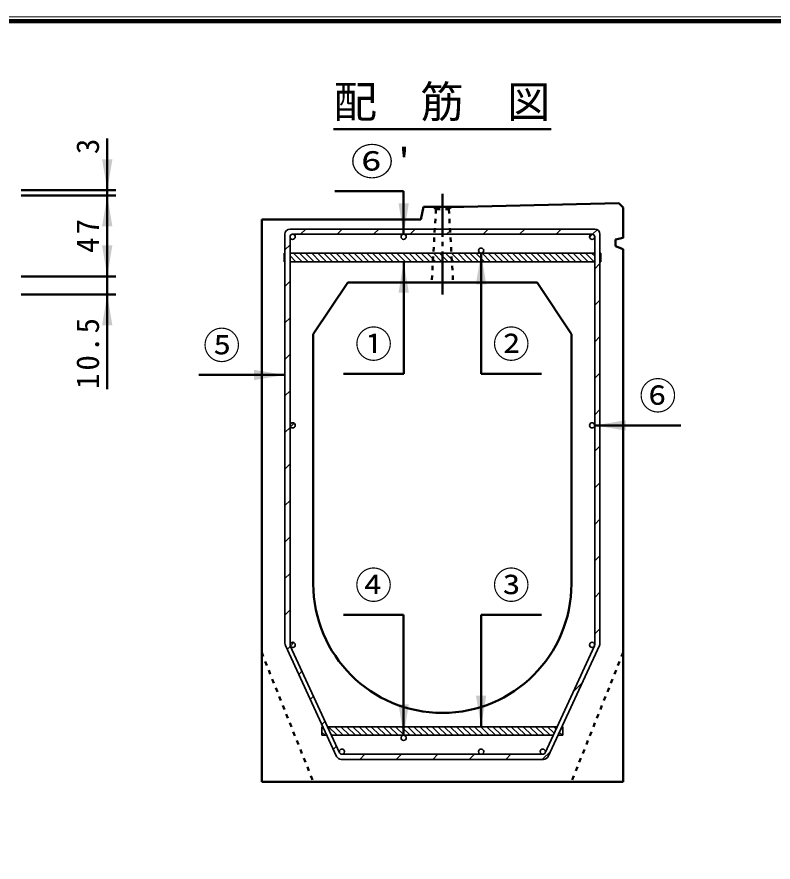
# Model space of a CAD drawing. Units: millimetres, scale not verified. Extents: x 100 to 4105, y 100 to 2870.
# Drawn here: x 886 to 1764, y 1888 to 2870 of the extents above; entities that cross this region are included whole.
import ezdxf
from ezdxf.enums import TextEntityAlignment as Align

# ---------------------------------------------------------------- set-up
doc = ezdxf.new("R2010")
doc.units = ezdxf.units.MM
doc.header["$LTSCALE"] = 5
doc.linetypes.add('USER1', pattern=[2.2, 1, -1.2])
doc.linetypes.add('USER3', pattern=[13.4, 10, -1.2, 1, -1.2])
doc.layers.add('V-nasSTD', color=7, linetype='Continuous', lineweight=50)
doc.styles.add('ＭＳ ゴシック', font='')
doc.styles.get('ＭＳ ゴシック').set_extended_font_data('MS Gothic')

msp = doc.modelspace()

# ---------------------------------------------------------------- hatches: boundary and pattern name
at = {"layer": 'V-nasSTD'}
for points in [[(984.59, 2704.66), (990.59, 2668.66), (996.59, 2704.66)], [(996.59, 2626.66), (990.59, 2662.66), (984.59, 2626.66)], [(1329.049, 2653.562), (1335.049, 2617.562), (1341.049, 2653.562)], [(984.59, 2604.66), (990.59, 2568.66), (996.59, 2604.66)], [(1431.049, 2559.562), (1425.049, 2595.562), (1419.049, 2559.562)], [(1341.115, 2549.562), (1335.115, 2585.562), (1329.115, 2549.562)], [(996.59, 2511.66), (990.59, 2547.66), (984.59, 2511.66)], [(1161.049, 2448.105), (1197.049, 2454.105), (1161.049, 2460.105)], [(1593.049, 2389.562), (1557.049, 2395.562), (1593.049, 2401.562)], [(1419.049, 2081.562), (1425.049, 2045.562), (1431.049, 2081.562)], [(1329.049, 2071.562), (1335.049, 2035.562), (1341.049, 2071.562)]]:
    msp.add_hatch(color=256, dxfattribs=at).paths.add_polyline_path(points)

# ---------------------------------------------------------------- linework, layer by layer
at = {"layer": 'V-nasSTD', "lineweight": 100}
msp.add_line((4100, 2865), (105, 2865), dxfattribs=at)
at = {"layer": 'V-nasSTD'}
for p, q in [((1253.646, 2739.562), (1506.453, 2739.562)), ((990.59, 2728.66), (990.59, 2668.66)), ((890.59, 2668.66), (1000.59, 2668.66)), ((890.59, 2662.66), (1000.59, 2662.66)), ((990.59, 2668.66), (990.59, 2662.66)), ((990.59, 2568.66), (990.59, 2662.66)), ((1335.049, 2667.562), (1255.049, 2667.562)), ((1335.049, 2667.562), (1335.049, 2617.562)), ((1405.049, 2649.562), (1585.049, 2653.562)), ((1585.049, 2653.562), (1590.049, 2648.562)), ((1358.049, 2649.562), (1355.049, 2634.562)), ((1358.049, 2649.562), (1405.049, 2649.562)), ((1590.049, 2648.562), (1590.049, 2613.577)), ((1170.049, 1981.562), (1170.049, 2634.562)), ((1170.049, 2634.562), (1355.049, 2634.562)), ((1581.049, 2611.562), (1590.049, 2613.577)), ((1581.049, 2603.562), (1581.049, 2611.562)), ((1581.049, 2603.562), (1590.049, 2600.204)), ((1425.049, 2455.562), (1425.049, 2595.562)), ((1590.049, 1981.562), (1590.049, 2600.204)), ((1335.115, 2455.562), (1335.115, 2585.562)), ((890.59, 2568.66), (1000.59, 2568.66)), ((990.59, 2547.66), (990.59, 2568.66)), ((1270.049, 2561.562), (1230.049, 2501.562)), ((1270.049, 2561.562), (1490.049, 2561.562)), ((1490.049, 2561.562), (1530.049, 2501.562)), ((890.59, 2547.66), (1000.59, 2547.66)), ((990.59, 2437.66), (990.59, 2547.66)), ((1230.049, 2501.562), (1230.049, 2211.562)), ((1530.049, 2501.562), (1530.049, 2211.562)), ((1265.115, 2455.562), (1335.115, 2455.562)), ((1425.049, 2455.562), (1495.049, 2455.562)), ((1097.049, 2454.105), (1197.049, 2454.105)), ((1657.049, 2395.562), (1557.049, 2395.562)), ((1265.049, 2175.562), (1335.049, 2175.562)), ((1335.049, 2175.562), (1335.049, 2035.562)), ((1425.049, 2175.562), (1425.049, 2045.562)), ((1425.049, 2175.562), (1495.049, 2175.562)), ((1170.049, 1981.562), (1590.049, 1981.562))]:
    msp.add_line(p, q, dxfattribs=at)
at = {"layer": 'V-nasSTD', "linetype": 'USER3'}
msp.add_line((1380.049, 2664.562), (1380.049, 2546.562), dxfattribs=at)
at = {"layer": 'V-nasSTD', "linetype": 'USER1'}
for p, q in [((1372.549, 2646.562), (1367.549, 2561.562)), ((1372.549, 2646.562), (1369.549, 2649.562)), ((1372.549, 2646.562), (1387.549, 2646.562)), ((1387.549, 2646.562), (1390.549, 2649.562)), ((1387.549, 2646.562), (1392.549, 2561.562)), ((1170.049, 2131.562), (1230.049, 1981.562)), ((1590.049, 2131.562), (1530.049, 1981.562))]:
    msp.add_line(p, q, dxfattribs=at)
at = {"layer": 'V-nasSTD', "lineweight": 35}
for p, q in [((1557.049, 2623.562), (1203.049, 2623.562)), ((1221.221, 2623.562), (1215.221, 2617.562)), ((1221.221, 2623.562), (1215.221, 2617.562)), ((1221.221, 2623.562), (1215.221, 2617.562)), ((1263.647, 2623.562), (1257.647, 2617.562)), ((1263.647, 2623.562), (1257.647, 2617.562)), ((1263.647, 2623.562), (1257.647, 2617.562)), ((1306.073, 2623.562), (1300.073, 2617.562)), ((1306.073, 2623.562), (1300.073, 2617.562)), ((1306.073, 2623.562), (1300.073, 2617.562)), ((1348.5, 2623.562), (1342.5, 2617.562)), ((1348.5, 2623.562), (1342.5, 2617.562)), ((1348.5, 2623.562), (1342.5, 2617.562)), ((1389.015, 2621.651), (1384.926, 2617.562)), ((1390.926, 2623.562), (1389.015, 2621.651)), ((1427.353, 2617.562), (1433.353, 2623.562)), ((1475.779, 2623.562), (1469.779, 2617.562)), ((1475.779, 2623.562), (1469.779, 2617.562)), ((1475.779, 2623.562), (1469.779, 2617.562)), ((1518.205, 2623.562), (1512.205, 2617.562)), ((1518.205, 2623.562), (1512.205, 2617.562)), ((1518.205, 2623.562), (1512.205, 2617.562)), ((1559.907, 2622.838), (1554.584, 2617.514)), ((1559.907, 2622.838), (1554.584, 2617.514)), ((1559.907, 2622.838), (1554.584, 2617.514)), ((1197.049, 2617.562), (1197.049, 2142.415)), ((1203.049, 2614.562), (1203.049, 2140.686)), ((1554.049, 2617.562), (1206.049, 2617.562)), ((1554.584, 2617.514), (1551.097, 2614.028)), ((1557.049, 2140.686), (1557.049, 2614.562)), ((1563.049, 2142.415), (1563.049, 2617.562)), ((1203.049, 2605.391), (1197.049, 2599.391)), ((1203.049, 2605.391), (1197.049, 2599.391)), ((1203.049, 2605.391), (1197.049, 2599.391)), ((1196.049, 2595.562), (1197.049, 2595.562)), ((1196.049, 2595.562), (1196.049, 2585.562)), ((1196.049, 2592.319), (1197.049, 2591.319)), ((1557.049, 2595.562), (1203.049, 2595.562)), ((1203.049, 2592.39), (1209.877, 2585.562)), ((1206.948, 2595.562), (1216.948, 2585.562)), ((1214.019, 2595.562), (1224.019, 2585.562)), ((1221.09, 2595.562), (1231.09, 2585.562)), ((1228.161, 2595.562), (1238.161, 2585.562)), ((1235.233, 2595.562), (1245.233, 2585.562)), ((1242.304, 2595.562), (1252.304, 2585.562)), ((1249.375, 2595.562), (1259.375, 2585.562)), ((1256.446, 2595.562), (1266.446, 2585.562)), ((1263.517, 2595.562), (1273.517, 2585.562)), ((1270.588, 2595.562), (1280.588, 2585.562)), ((1277.659, 2595.562), (1287.659, 2585.562)), ((1284.73, 2595.562), (1294.73, 2585.562)), ((1291.801, 2595.562), (1301.801, 2585.562)), ((1298.872, 2595.562), (1308.872, 2585.562)), ((1305.943, 2595.562), (1315.943, 2585.562)), ((1313.014, 2595.562), (1323.014, 2585.562)), ((1320.085, 2595.562), (1330.085, 2585.562)), ((1327.156, 2595.562), (1337.156, 2585.562)), ((1334.228, 2595.562), (1344.228, 2585.562)), ((1341.299, 2595.562), (1351.299, 2585.562)), ((1348.37, 2595.562), (1358.37, 2585.562)), ((1355.441, 2595.562), (1365.441, 2585.562)), ((1362.512, 2595.562), (1372.512, 2585.562)), ((1369.583, 2595.562), (1379.583, 2585.562)), ((1376.654, 2595.562), (1386.654, 2585.562)), ((1383.725, 2595.562), (1393.725, 2585.562)), ((1390.796, 2595.562), (1400.796, 2585.562)), ((1397.867, 2595.562), (1407.867, 2585.562)), ((1404.938, 2595.562), (1414.938, 2585.562)), ((1412.009, 2595.562), (1422.009, 2585.562)), ((1419.08, 2595.562), (1429.08, 2585.562)), ((1426.151, 2595.562), (1436.151, 2585.562)), ((1433.222, 2595.562), (1443.222, 2585.562)), ((1440.294, 2595.562), (1450.294, 2585.562)), ((1447.365, 2595.562), (1457.365, 2585.562)), ((1454.436, 2595.562), (1464.436, 2585.562)), ((1461.507, 2595.562), (1471.507, 2585.562)), ((1468.578, 2595.562), (1478.578, 2585.562)), ((1475.649, 2595.562), (1485.649, 2585.562)), ((1482.72, 2595.562), (1492.72, 2585.562)), ((1489.791, 2595.562), (1499.791, 2585.562)), ((1496.862, 2595.562), (1506.862, 2585.562)), ((1503.933, 2595.562), (1513.933, 2585.562)), ((1511.004, 2595.562), (1521.004, 2585.562)), ((1518.075, 2595.562), (1528.075, 2585.562)), ((1525.146, 2595.562), (1535.146, 2585.562)), ((1532.217, 2595.562), (1542.217, 2585.562)), ((1539.288, 2595.562), (1549.288, 2585.562)), ((1546.36, 2595.562), (1556.36, 2585.562)), ((1553.431, 2595.562), (1557.049, 2591.943)), ((1563.049, 2595.562), (1564.049, 2595.562)), ((1563.049, 2593.014), (1564.049, 2592.014)), ((1564.049, 2595.562), (1564.049, 2585.562)), ((1197.049, 2585.562), (1196.049, 2585.562)), ((1557.049, 2585.562), (1203.049, 2585.562)), ((1563.049, 2583.553), (1557.049, 2577.553)), ((1563.049, 2583.553), (1557.049, 2577.553)), ((1563.049, 2583.553), (1557.049, 2577.553)), ((1563.049, 2585.943), (1563.431, 2585.562)), ((1564.049, 2585.562), (1563.049, 2585.562)), ((1203.049, 2562.965), (1197.049, 2556.965)), ((1203.049, 2562.965), (1197.049, 2556.965)), ((1203.049, 2562.965), (1197.049, 2556.965)), ((1563.049, 2541.127), (1557.049, 2535.127)), ((1563.049, 2541.127), (1557.049, 2535.127)), ((1563.049, 2541.127), (1557.049, 2535.127)), ((1203.049, 2520.538), (1197.049, 2514.538)), ((1203.049, 2520.538), (1197.049, 2514.538)), ((1203.049, 2520.538), (1197.049, 2514.538)), ((1563.049, 2498.701), (1557.049, 2492.701)), ((1563.049, 2498.701), (1557.049, 2492.701)), ((1563.049, 2498.701), (1557.049, 2492.701)), ((1203.049, 2478.112), (1197.049, 2472.112)), ((1203.049, 2478.112), (1197.049, 2472.112)), ((1203.049, 2478.112), (1197.049, 2472.112)), ((1563.049, 2456.274), (1557.049, 2450.274)), ((1563.049, 2456.274), (1557.049, 2450.274)), ((1563.049, 2456.274), (1557.049, 2450.274)), ((1203.049, 2435.685), (1197.049, 2429.685)), ((1203.049, 2435.685), (1197.049, 2429.685)), ((1203.049, 2435.685), (1197.049, 2429.685)), ((1563.049, 2413.848), (1557.049, 2407.848)), ((1563.049, 2413.848), (1557.049, 2407.848)), ((1563.049, 2413.848), (1557.049, 2407.848)), ((1207.793, 2398.003), (1203.608, 2393.818)), ((1203.049, 2393.259), (1197.049, 2387.259)), ((1203.049, 2393.259), (1197.049, 2387.259)), ((1203.049, 2393.259), (1197.049, 2387.259)), ((1563.049, 2371.421), (1557.049, 2365.421)), ((1563.049, 2371.421), (1557.049, 2365.421)), ((1563.049, 2371.421), (1557.049, 2365.421)), ((1203.049, 2350.833), (1197.049, 2344.833)), ((1203.049, 2350.833), (1197.049, 2344.833)), ((1203.049, 2350.833), (1197.049, 2344.833)), ((1557.049, 2322.995), (1563.049, 2328.995)), ((1557.049, 2322.995), (1563.049, 2328.995)), ((1557.049, 2322.995), (1563.049, 2328.995)), ((1203.049, 2308.406), (1197.049, 2302.406)), ((1203.049, 2308.406), (1197.049, 2302.406)), ((1203.049, 2308.406), (1197.049, 2302.406)), ((1557.049, 2280.569), (1563.049, 2286.569)), ((1557.049, 2280.569), (1563.049, 2286.569)), ((1557.049, 2280.569), (1563.049, 2286.569)), ((1203.049, 2265.98), (1197.049, 2259.98)), ((1203.049, 2265.98), (1197.049, 2259.98)), ((1203.049, 2265.98), (1197.049, 2259.98)), ((1557.049, 2238.142), (1563.049, 2244.142)), ((1557.049, 2238.142), (1563.049, 2244.142)), ((1557.049, 2238.142), (1563.049, 2244.142)), ((1203.049, 2223.553), (1197.049, 2217.553)), ((1203.049, 2223.553), (1197.049, 2217.553)), ((1203.049, 2223.553), (1197.049, 2217.553)), ((1557.049, 2195.716), (1563.049, 2201.716)), ((1557.049, 2195.716), (1563.049, 2201.716)), ((1557.049, 2195.716), (1563.049, 2201.716)), ((1203.049, 2181.127), (1197.049, 2175.127)), ((1203.049, 2181.127), (1197.049, 2175.127)), ((1203.049, 2181.127), (1197.049, 2175.127)), ((1557.049, 2153.289), (1563.049, 2159.289)), ((1557.049, 2153.289), (1563.049, 2159.289)), ((1557.049, 2153.289), (1563.049, 2159.289)), ((1207.543, 2143.194), (1203.471, 2139.122)), ((1257.072, 2011.048), (1197.602, 2139.9)), ((1203.468, 2139.12), (1199.701, 2135.352)), ((1203.468, 2139.12), (1199.701, 2135.352)), ((1203.468, 2139.12), (1199.701, 2135.352)), ((1260.614, 2015.305), (1203.326, 2139.429)), ((1499.485, 2015.305), (1556.773, 2139.429)), ((1503.027, 2011.048), (1562.497, 2139.9)), ((1216.866, 2110.091), (1213.099, 2106.323)), ((1216.866, 2110.091), (1213.099, 2106.323)), ((1216.866, 2110.091), (1213.099, 2106.323)), ((1532.051, 2085.865), (1542.277, 2096.091)), ((1532.051, 2085.865), (1542.277, 2096.091)), ((1532.051, 2085.865), (1542.277, 2096.091)), ((1230.264, 2081.062), (1226.496, 2077.295)), ((1230.264, 2081.062), (1226.496, 2077.295)), ((1230.264, 2081.062), (1226.496, 2077.295)), ((1243.662, 2052.034), (1239.894, 2048.266)), ((1243.662, 2052.034), (1239.894, 2048.266)), ((1243.662, 2052.034), (1239.894, 2048.266)), ((1240.142, 2045.562), (1240.142, 2035.562)), ((1240.142, 2045.562), (1241.142, 2045.562)), ((1240.565, 2045.757), (1241.47, 2044.853)), ((1513.45, 2045.562), (1246.649, 2045.562)), ((1247.831, 2045.562), (1257.831, 2035.562)), ((1254.902, 2045.562), (1264.902, 2035.562)), ((1261.974, 2045.562), (1271.974, 2035.562)), ((1269.045, 2045.562), (1279.045, 2035.562)), ((1276.116, 2045.562), (1286.116, 2035.562)), ((1283.187, 2045.562), (1293.187, 2035.562)), ((1290.258, 2045.562), (1300.258, 2035.562)), ((1297.329, 2045.562), (1307.329, 2035.562)), ((1304.4, 2045.562), (1314.4, 2035.562)), ((1311.471, 2045.562), (1321.471, 2035.562)), ((1318.542, 2045.562), (1328.542, 2035.562)), ((1325.613, 2045.562), (1335.613, 2035.562)), ((1332.684, 2045.562), (1342.684, 2035.562)), ((1339.755, 2045.562), (1349.755, 2035.562)), ((1346.826, 2045.562), (1356.826, 2035.562)), ((1353.897, 2045.562), (1363.897, 2035.562)), ((1360.968, 2045.562), (1370.968, 2035.562)), ((1368.04, 2045.562), (1378.04, 2035.562)), ((1375.111, 2045.562), (1385.111, 2035.562)), ((1382.182, 2045.562), (1392.182, 2035.562)), ((1389.253, 2045.562), (1399.253, 2035.562)), ((1396.324, 2045.562), (1406.324, 2035.562)), ((1403.395, 2045.562), (1413.395, 2035.562)), ((1410.466, 2045.562), (1420.466, 2035.562)), ((1417.537, 2045.562), (1427.537, 2035.562)), ((1424.608, 2045.562), (1434.608, 2035.562)), ((1431.679, 2045.562), (1441.679, 2035.562)), ((1438.75, 2045.562), (1448.75, 2035.562)), ((1445.821, 2045.562), (1455.821, 2035.562)), ((1452.892, 2045.562), (1462.892, 2035.562)), ((1459.963, 2045.562), (1469.963, 2035.562)), ((1467.035, 2045.562), (1477.035, 2035.562)), ((1474.106, 2045.562), (1484.106, 2035.562)), ((1481.177, 2045.562), (1491.177, 2035.562)), ((1488.248, 2045.562), (1498.248, 2035.562)), ((1495.319, 2045.562), (1505.319, 2035.562)), ((1502.39, 2045.562), (1509.957, 2037.995)), ((1509.461, 2045.562), (1512.19, 2042.833)), ((1518.191, 2043.903), (1519.956, 2042.138)), ((1518.956, 2045.562), (1519.956, 2045.562)), ((1519.956, 2045.562), (1519.956, 2035.562)), ((1240.142, 2039.109), (1243.689, 2035.562)), ((1240.142, 2035.562), (1245.758, 2035.562)), ((1508.835, 2035.562), (1251.264, 2035.562)), ((1514.341, 2035.562), (1519.956, 2035.562)), ((1515.958, 2039.065), (1519.461, 2035.562)), ((1253.292, 2019.238), (1257.06, 2023.005)), ((1253.292, 2019.238), (1257.06, 2023.005)), ((1253.292, 2019.238), (1257.06, 2023.005)), ((1260.614, 2015.305), (1260.614, 2015.305)), ((1263.337, 2013.562), (1496.761, 2013.562)), ((1263.337, 2013.562), (1263.337, 2013.562)), ((1284.043, 2007.562), (1290.043, 2013.562)), ((1284.043, 2007.562), (1290.043, 2013.562)), ((1284.043, 2007.562), (1290.043, 2013.562)), ((1326.469, 2007.562), (1332.47, 2013.562)), ((1326.469, 2007.562), (1332.47, 2013.562)), ((1326.469, 2007.562), (1332.47, 2013.562)), ((1368.896, 2007.562), (1374.896, 2013.562)), ((1368.896, 2007.562), (1374.896, 2013.562)), ((1368.896, 2007.562), (1374.896, 2013.562)), ((1411.322, 2007.562), (1417.322, 2013.562)), ((1411.322, 2007.562), (1417.322, 2013.562)), ((1411.322, 2007.562), (1417.322, 2013.562)), ((1453.749, 2007.562), (1459.749, 2013.562)), ((1453.749, 2007.562), (1459.749, 2013.562)), ((1453.749, 2007.562), (1459.749, 2013.562)), ((1496.175, 2007.562), (1505.912, 2017.299)), ((1496.175, 2007.562), (1505.912, 2017.299)), ((1496.175, 2007.562), (1505.912, 2017.299)), ((1262.52, 2007.562), (1497.579, 2007.562))]:
    msp.add_line(p, q, dxfattribs=at)
at = {"layer": 'V-nasSTD', "lineweight": 13}
msp.add_lwpolyline([(100, 100), (100, 2870), (4105, 2870), (4105, 100)], close=True, dxfattribs=at)
at = {"layer": 'V-nasSTD', "lineweight": 35}
for centre in [(1206.049, 2614.562), (1335.049, 2614.562), (1554.049, 2614.562), (1425.049, 2598.562), (1206.049, 2395.562), (1554.049, 2395.562), (1206.103, 2140.562), (1553.992, 2140.562), (1335.049, 2032.562), (1263.338, 2016.562), (1425.049, 2016.562), (1496.761, 2016.562)]:
    msp.add_circle(centre, 3, dxfattribs=at)
for centre, radius, start, end in [((1203.049, 2617.562), 6, 90, 180), ((1557.049, 2617.562), 6, 0, 90), ((1206.049, 2614.562), 3, 90, 180), ((1554.049, 2614.562), 3, 0, 90), ((1554.049, 2614.562), 3, 0, 90), ((1554.049, 2614.562), 3, 0, 90), ((1203.049, 2142.415), 6, 180, 204.77514), ((1206.049, 2140.686), 3, 180, 204.77514), ((1554.049, 2140.686), 3, 335.22486, 0), ((1557.049, 2142.415), 6, 335.22486, 0), ((1263.337, 2016.562), 3, 204.77514, 270), ((1263.337, 2016.562), 3, 204.77514, 246.91867), ((1263.338, 2016.562), 3, 204.76951, 246.91107), ((1263.337, 2016.562), 3, 246.91867, 270), ((1263.338, 2016.562), 3, 246.91107, 269.99301), ((1496.761, 2016.562), 3, 270, 335.22486), ((1262.52, 2013.562), 6, 204.77514, 270), ((1497.579, 2013.562), 6, 270, 335.22486)]:
    msp.add_arc(centre, radius, start, end, dxfattribs=at)
at = {"layer": 'V-nasSTD'}
for start, end in [(180, 270), (270, 0)]:
    msp.add_arc((1380.049, 2211.562), 150, start, end, dxfattribs=at)

# ---------------------------------------------------------------- texts
at = {"layer": 'V-nasSTD', "style": 'ＭＳ ゴシック'}
for s, height, p in [('配\u3000筋\u3000図', 36.95, (1253.646, 2789.962)), ('⑤', 31.67, (1102.049, 2504.305)), ('①', 31.67, (1278.515, 2505.762)), ('②', 31.67, (1438.449, 2505.762)), ('⑥', 31.67, (1608.849, 2445.762)), ('④', 31.67, (1278.449, 2225.762)), ('③', 31.67, (1438.449, 2225.762))]:
    msp.add_text(s, height=height, dxfattribs=at).set_placement(p, align=Align.TOP_LEFT)
msp.add_text('3', height=26.39, rotation=90, dxfattribs=at).set_placement((954.59, 2710.66), align=Align.TOP_LEFT)
at = {"layer": 'V-nasSTD', "style": 'ＭＳ ゴシック', "width": 1.15}
msp.add_text("⑥'", height=31.67, dxfattribs=at).set_placement((1273.449, 2717.762), align=Align.TOP_LEFT)
at = {"layer": 'V-nasSTD', "char_height": 26.39, "attachment_point": 1, "rotation": 90, "style": 'ＭＳ ゴシック'}
for s, insert in [('\\T1.2;47', (954.59, 2595.86)), ('\\T1.2;10.5', (954.59, 2437.66))]:
    msp.add_mtext(s, dxfattribs=dict(at, insert=insert))

doc.saveas('drawing.dxf')
